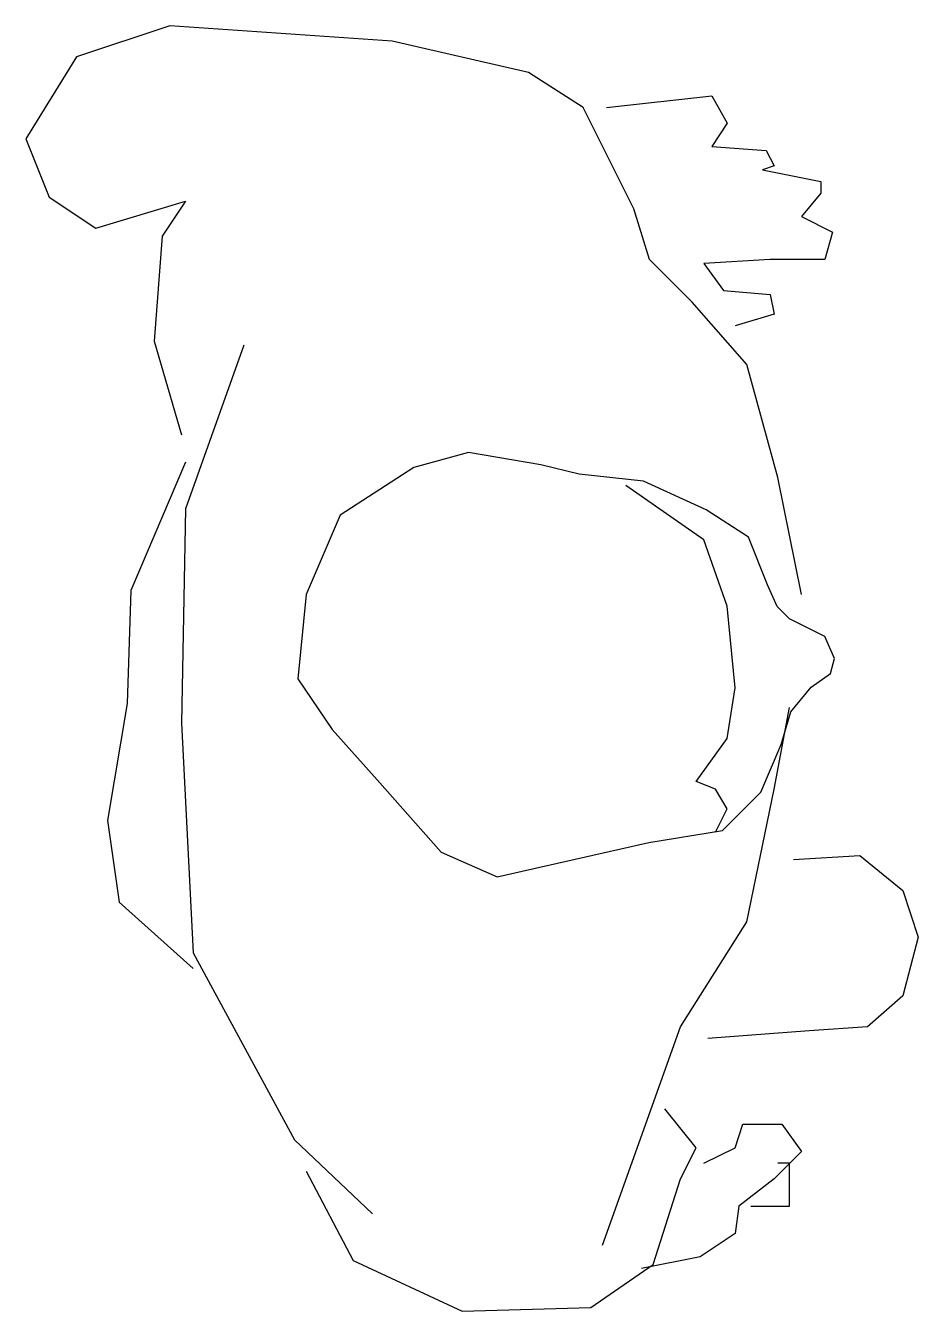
# Model space of a CAD drawing. Extents: x -39041 to -38659, y -48813 to -48263.
import ezdxf

# ---------------------------------------------------------------- set-up
doc = ezdxf.new("R2010")
doc.units = 0
doc.header["$LTSCALE"] = 20
doc.header["$MEASUREMENT"] = 0
doc.layers.add('2D', color=7, linetype='CONTINUOUS')
doc.layers.add('摆设线', color=4, linetype='CONTINUOUS')

# ---------------------------------------------------------------- blocks, each defined once
blk = doc.blocks.new('A$C4D441AF6')
at = {"layer": '2D', "color": 0, "linetype": 'BYBLOCK'}
for p, q in [((61.71, 549.9), (21.68, 536.57)), ((156.77, 543.24), (61.71, 549.9)), ((215.15, 529.91), (156.77, 543.24)), ((21.68, 536.57), (0, 501.58)), ((238.5, 514.91), (215.15, 529.91)), ((248.5, 514.91), (293.53, 519.91)), ((293.53, 519.91), (300.2, 508.25)), ((260.18, 471.59), (238.5, 514.91)), ((300.2, 508.25), (293.53, 498.25)), ((0, 501.58), (10.01, 476.58)), ((293.53, 498.25), (316.88, 496.58)), ((316.88, 496.58), (320.22, 489.92)), ((320.22, 489.92), (315.21, 488.25)), ((315.21, 488.25), (340.23, 483.25)), ((340.23, 483.25), (340.23, 478.25)), ((10.01, 476.58), (30.02, 463.25)), ((30.02, 463.25), (68.38, 474.92)), ((68.38, 474.92), (58.37, 459.92)), ((340.23, 478.25), (331.89, 468.25)), ((266.85, 449.92), (260.18, 471.59)), ((331.89, 468.25), (345.24, 461.59)), ((58.37, 459.92), (55.04, 414.93)), ((345.24, 461.59), (341.9, 449.92)), ((285.19, 431.59), (266.85, 449.92)), ((318.55, 449.92), (290.2, 448.26)), ((290.2, 448.26), (298.54, 436.59)), ((341.9, 449.92), (318.55, 449.92)), ((298.54, 436.59), (318.55, 434.92)), ((318.55, 434.92), (320.22, 426.59)), ((308.54, 404.93), (285.19, 431.59)), ((320.22, 426.59), (303.54, 421.59)), ((55.04, 414.93), (66.71, 374.94)), ((93.4, 413.26), (68.38, 343.27)), ((321.89, 356.6), (308.54, 404.93)), ((68.38, 363.27), (45.03, 308.28)), ((189.52, 367.38), (166.15, 360.96)), ((220.48, 362.13), (189.52, 367.38)), ((166.15, 360.96), (134.61, 340.53)), ((236.83, 358.04), (220.48, 362.13)), ((264.29, 355.12), (236.83, 358.04)), ((290.2, 329.94), (256.84, 353.27)), ((291.16, 342.87), (264.29, 355.12)), ((331.89, 306.61), (321.89, 356.6)), ((68.38, 343.27), (66.71, 251.62)), ((309.27, 331.19), (291.16, 342.87)), ((134.61, 340.53), (120.01, 306.68)), ((317.44, 310.77), (309.27, 331.19)), ((300.2, 301.61), (290.2, 329.94)), ((45.03, 308.28), (43.36, 259.96)), ((321.53, 301.43), (317.44, 310.77)), ((120.01, 306.68), (116.5, 270.49)), ((303.54, 266.62), (300.2, 301.61)), ((326.79, 296.17), (321.53, 301.43)), ((341.98, 288.59), (326.79, 296.17)), ((346.07, 279.25), (341.98, 288.59)), ((344.31, 272.83), (346.07, 279.25)), ((116.5, 270.49), (131.11, 248.9)), ((336.14, 266.99), (344.31, 272.83)), ((300.2, 244.96), (303.54, 266.62)), ((327.37, 256.49), (336.14, 266.99)), ((43.36, 259.96), (35.02, 209.96)), ((320.22, 223.29), (326.89, 258.29)), ((323.29, 242.48), (327.37, 256.49)), ((66.71, 251.62), (71.72, 153.31)), ((131.11, 248.9), (150.38, 227.31)), ((286.86, 226.63), (300.2, 244.96)), ((314.52, 222.05), (323.29, 242.48)), ((150.38, 227.31), (177.84, 196.37)), ((295.2, 223.29), (286.86, 226.63)), ((300.2, 214.96), (295.2, 223.29)), ((298.17, 205.71), (314.52, 222.05)), ((308.54, 166.64), (320.22, 223.29)), ((295.2, 204.96), (300.2, 214.96)), ((35.02, 209.96), (40.03, 174.97)), ((266.62, 200.46), (298.17, 205.71)), ((235.08, 193.45), (266.62, 200.46)), ((177.84, 196.37), (201.79, 185.87)), ((201.79, 185.87), (235.08, 193.45)), ((328.56, 193.3), (356.91, 194.97)), ((356.91, 194.97), (375.26, 179.97)), ((375.26, 179.97), (381.93, 159.97)), ((40.03, 174.97), (71.72, 146.64)), ((280.19, 121.65), (308.54, 166.64)), ((381.93, 159.97), (375.26, 134.98)), ((71.72, 153.31), (115.08, 73.32)), ((375.26, 134.98), (360.25, 121.65)), ((246.83, 28.33), (280.19, 121.65)), ((360.25, 121.65), (335.23, 119.98)), ((335.23, 119.98), (291.87, 116.65)), ((286.86, 69.99), (273.52, 86.65)), ((303.54, 69.99), (306.88, 79.99)), ((306.88, 79.99), (323.55, 79.99)), ((323.55, 79.99), (331.89, 68.32)), ((115.08, 73.32), (148.43, 41.66)), ((280.19, 56.66), (286.86, 69.99)), ((290.2, 63.32), (303.54, 69.99)), ((331.89, 68.32), (320.22, 56.66)), ((326.89, 63.32), (321.89, 63.32)), ((326.89, 44.99), (326.89, 63.32)), ((120.08, 59.99), (140.1, 21.66)), ((268.52, 20), (280.19, 56.66)), ((320.22, 56.66), (305.21, 44.99)), ((305.21, 44.99), (303.54, 33.33)), ((310.21, 44.99), (326.89, 44.99)), ((303.54, 33.33), (288.53, 23.33)), ((288.53, 23.33), (263.51, 18.33)), ((140.1, 21.66), (186.79, 0)), ((241.83, 1.67), (268.52, 20)), ((186.79, 0), (241.83, 1.67))]:
    blk.add_line(p, q, dxfattribs=at)

msp = doc.modelspace()

# ---------------------------------------------------------------- block references
at = {"layer": '摆设线', "color": 2, "linetype": 'BYBLOCK', "ltscale": 2}
msp.add_blockref('A$C4D441AF6', (-39041.02, -48812.78), dxfattribs=at)

doc.saveas('drawing.dxf')
